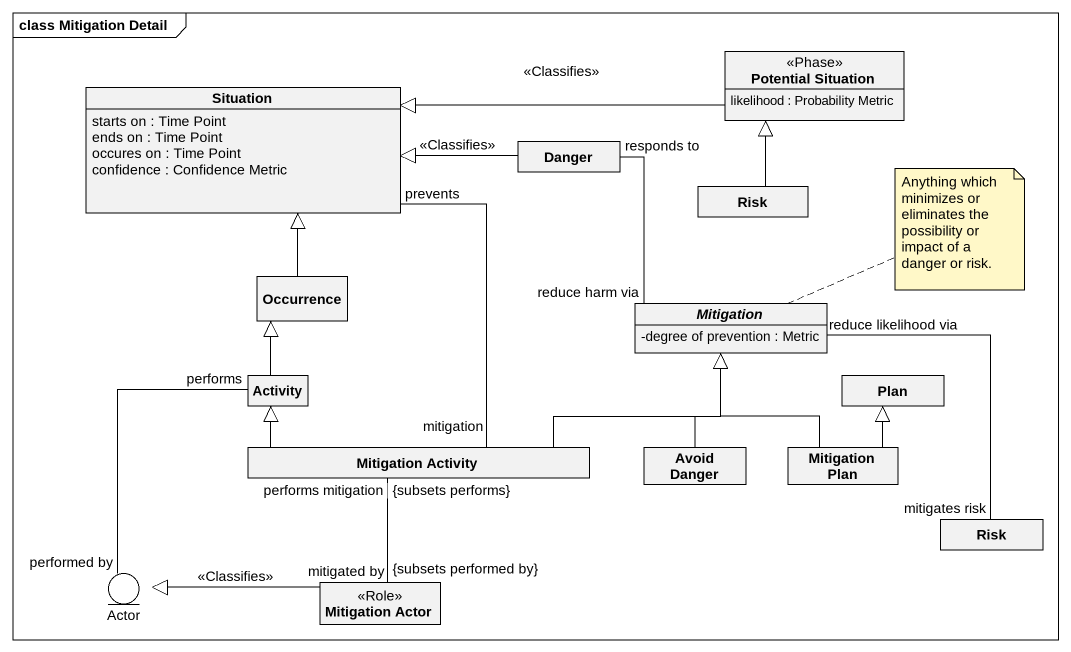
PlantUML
@startuml
mainframe class Mitigation Detail
allowmixing
hide circle
hide empty members
skinparam classAttributeIconSize 0
class Situation {
  starts on : Time Point
  ends on : Time Point
  occures on : Time Point
  confidence : Confidence Metric
}
class "Potential Situation" as Potential_Situation <<Phase>> {
  likelihood : Probability Metric
}
class Danger
class Risk
class Occurrence
abstract class Mitigation {
  -degree of prevention : Metric
}
class Activity
class Plan
class "Mitigation Activity" as Mitigation_Activity
class "Avoid Danger" as Avoid_Danger
class "Mitigation Plan" as Mitigation_Plan
class "Risk" as Risk_2
entity "Actor" as Actor_
class "Mitigation Actor" as Mitigation_Actor <<Role>>
Potential_Situation -left-|> Situation : <<Classifies>>
Danger -left-|> Situation : <<Classifies>>
Danger "responds to" -- "reduce harm via" Mitigation
Risk -up-|> Potential_Situation
Occurrence -up-|> Situation
Activity -up-|> Occurrence
Mitigation_Activity "mitigation" -up- "prevents" Situation
Mitigation_Activity -right-|> Mitigation
Mitigation_Activity -left-|> Activity
Avoid_Danger -up-|> Mitigation
Mitigation_Plan -up-|> Mitigation
Mitigation_Plan -up-|> Plan
Risk_2 "mitigates risk" -up- "reduce likelihood via" Mitigation
Actor_ "performed by" -up- "performs" Activity
Mitigation_Actor "{subsets performed by}\nmitigated by" -up- "performs mitigation\n{subsets performs}" Mitigation_Activity
Mitigation_Actor -left-|> Actor_ : <<Classifies>>
note right of Mitigation : Anything which minimizes or eliminates the possibility or impact of a danger or risk.
@enduml
